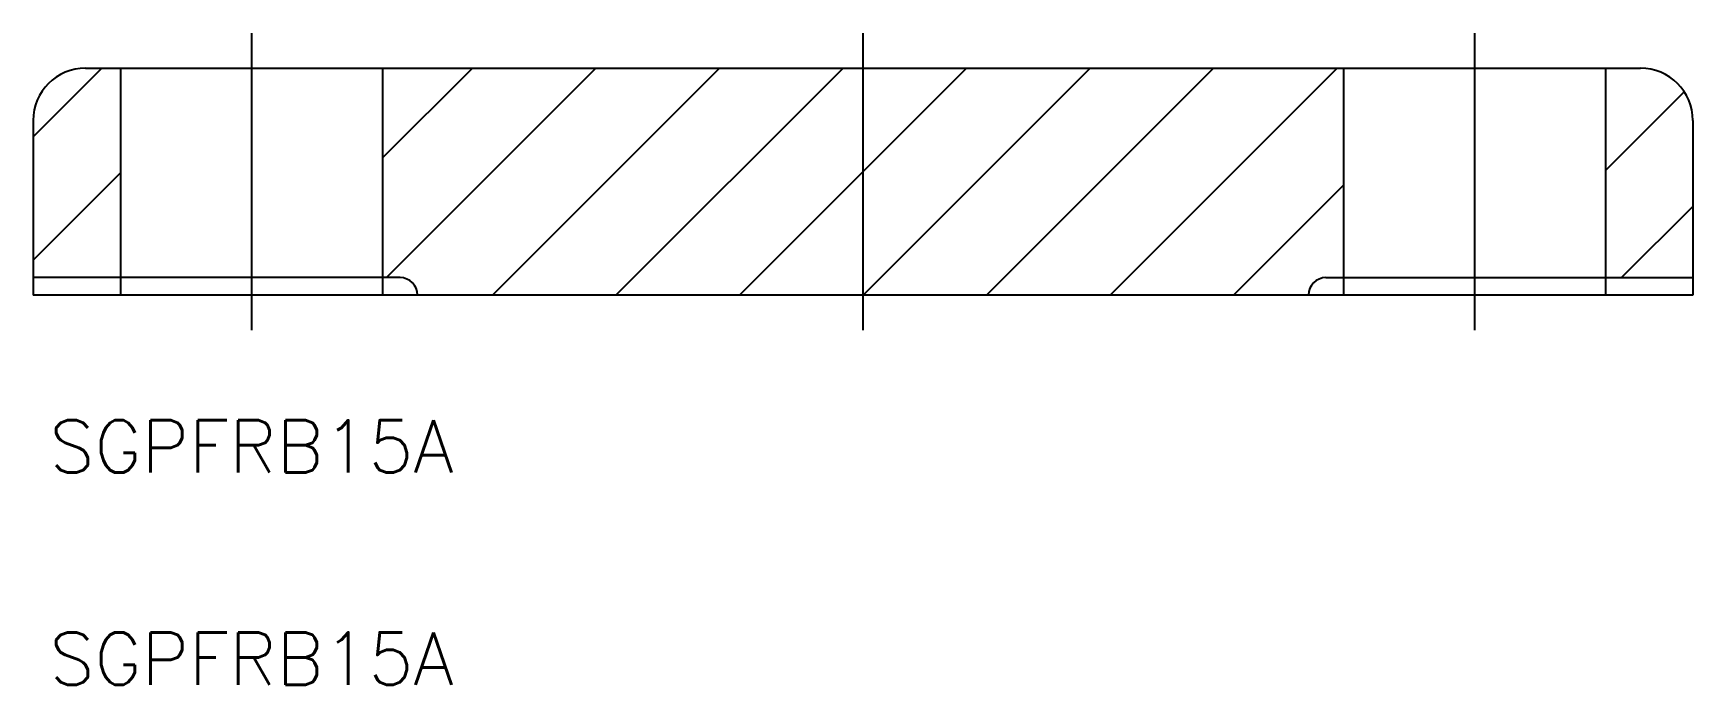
# Model space of a CAD drawing. Extents: x -47.5 to 47.5, y -22.3 to 15.
import ezdxf

# ---------------------------------------------------------------- set-up
doc = ezdxf.new("R2010")
doc.units = 0
doc.linetypes.add('CENTER', pattern=[50.8, 31.75, -6.35, 6.35, -6.35])
doc.layers.get('0').update_dxf_attribs({"linetype": 'CONTINUOUS'})
doc.layers.add('CENTER', color=1, linetype='CENTER')
doc.styles.get("Standard").update_dxf_attribs({"font": 'txt.shx', "height": 3, "bigfont": 'bigfont.shx'})

msp = doc.modelspace()

# ---------------------------------------------------------------- linework, layer by layer
at = {"color": 3, "linetype": 'CONTINUOUS'}
for p, q in [((-47.5, 9.069), (-43.569, 13)), ((-27.5, 7.855), (-22.355, 13)), ((-27.284, 1), (-15.284, 13)), ((-21.213, 0), (-8.213, 13)), ((-14.142, 0), (-1.142, 13)), ((0, 7.071), (5.929, 13)), ((0, 0), (13, 13)), ((7.071, 0), (20.071, 13)), ((14.142, 0), (27.142, 13)), ((42.5, 7.145), (47.005, 11.65)), ((-47.5, 1.997), (-42.5, 6.997)), ((-7.071, 0), (0, 7.071)), ((21.213, 0), (27.5, 6.287)), ((43.426, 1), (47.5, 5.074))]:
    msp.add_line(p, q, dxfattribs=at)
at = {"color": 7, "linetype": 'CONTINUOUS'}
for p, q in [((-44.5, 13), (44.5, 13)), ((-42.5, 13), (-42.5, 0)), ((-27.5, 13), (-27.5, 0)), ((27.5, 13), (27.5, 0)), ((42.5, 13), (42.5, 0)), ((-47.5, 10), (-47.5, 0)), ((47.5, 10), (47.5, 0)), ((-26.5, 1), (-47.5, 1)), ((26.5, 1), (47.5, 1)), ((47.5, 0), (-47.5, 0))]:
    msp.add_line(p, q, dxfattribs=at)
for centre, radius, start, end in [((-44.5, 10), 3, 90, 180), ((44.5, 10), 3, 0, 90), ((-26.5, 0), 1, 360, 90), ((26.5, 0), 1, 90, 180)]:
    msp.add_arc(centre, radius, start, end, dxfattribs=at)
at = {"layer": 'CENTER', "color": 1, "linetype": 'CENTER'}
for p, q in [((-35, 15), (-35, -2)), ((0, -2), (0, 15)), ((35, 15), (35, -2))]:
    msp.add_line(p, q, dxfattribs=at)

# ---------------------------------------------------------------- texts
at = {"color": 7, "linetype": 'CONTINUOUS'}
for p in [(-46.564, -10.168), (-46.564, -22.319)]:
    msp.add_text('SGPFRB15A', height=3, dxfattribs=at).set_placement(p)

doc.saveas('drawing.dxf')
